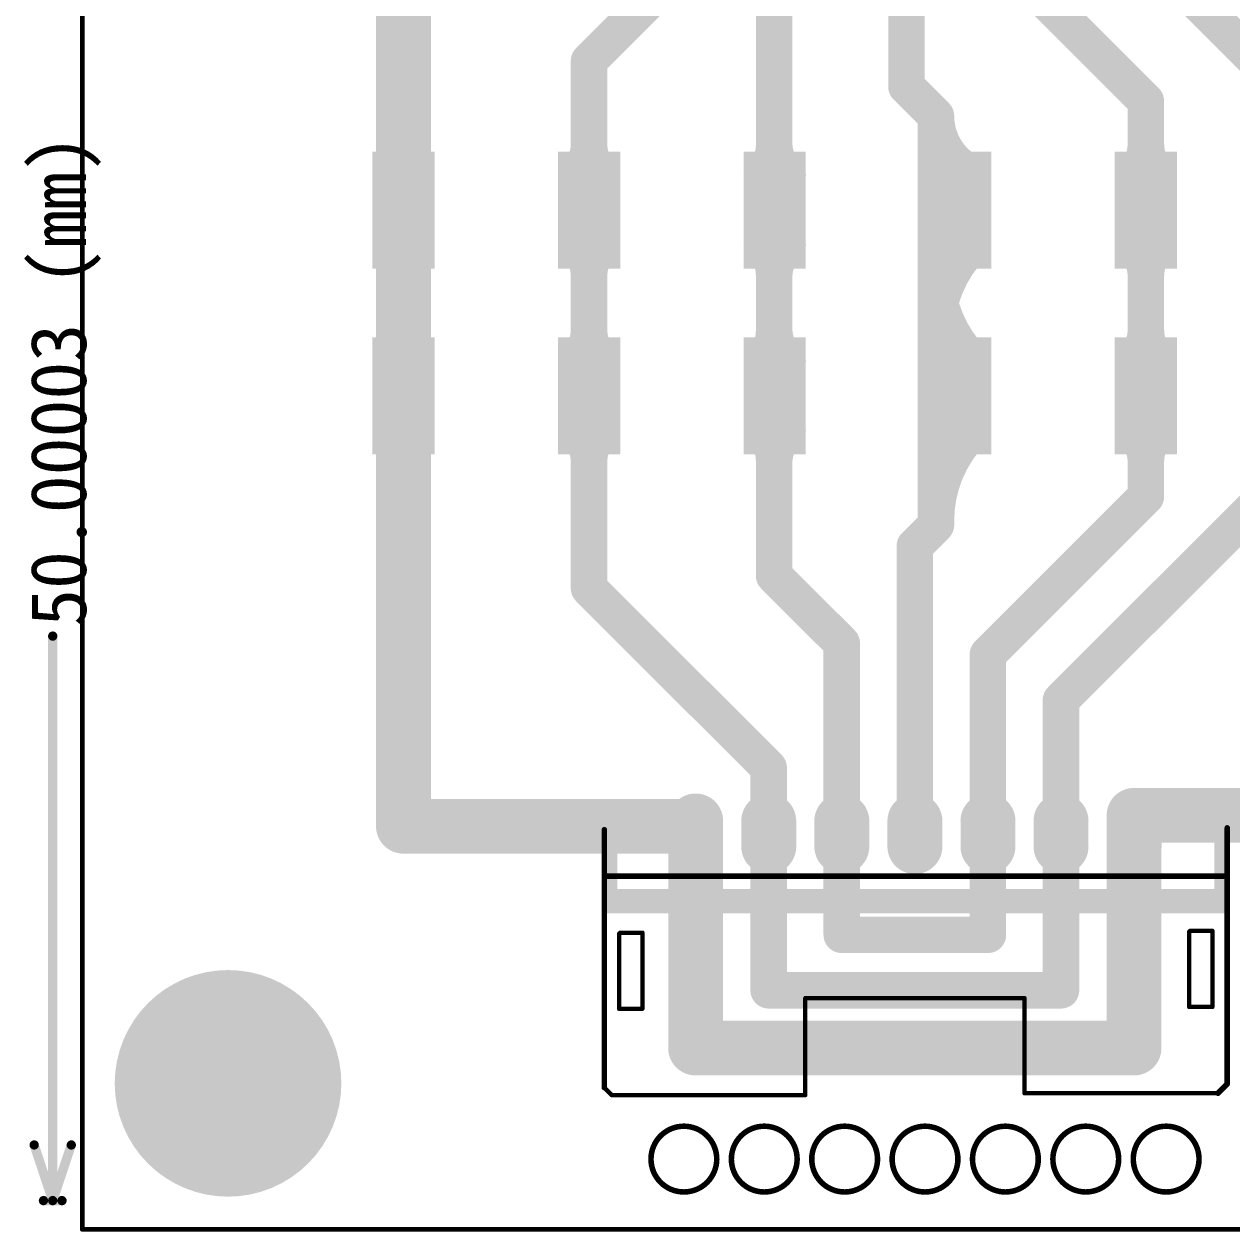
# Model space of a CAD drawing. Header units: inches. Extents: x 32166 to 66782, y 2386 to 7162.
# Drawn here: x 33336.5 to 33667, y 3394.3 to 3724.8 of the extents above; entities that cross this region are included whole.
import ezdxf

# ---------------------------------------------------------------- set-up
doc = ezdxf.new("R2010")
doc.units = ezdxf.units.IN
doc.header["$LTSCALE"] = 0.64311
doc.header["$MEASUREMENT"] = 0
for name, color, linetype in [('BOTTOMLAYER', 5, 'CONTINUOUS'), ('BOTTOMOVERLAY', 54, 'CONTINUOUS'), ('BOTTOMSOLDER', 6, 'CONTINUOUS'), ('KEEPOUTLAYER', 6, 'CONTINUOUS'), ('MIDLAYER9', 2, 'CONTINUOUS'), ('MULTILAYER', 9, 'CONTINUOUS'), ('TOPOVERLAY', 2, 'CONTINUOUS')]:
    doc.layers.add(name, color=color, linetype=linetype)
doc.styles.get("Standard").update_dxf_attribs({"font": 'txt', "width": 0.8})

msp = doc.modelspace()

# ---------------------------------------------------------------- linework, layer by layer
at = {"layer": 'BOTTOMLAYER'}
for points, const_width in [([(33577.97, 3707.77), (33577.97, 3780.36)], 10), ([(33440.3, 3673.95), (33440.3, 3770.05)], 15), ([(33617.97, 3770.47), (33695.35, 3693.09)], 10), ([(33491.1, 3714.75), (33537.97, 3761.61)], 10), ([(33597.97, 3749.27), (33643.5, 3703.74)], 10), ([(33541.75, 3573.89), (33541.75, 3739.29)], 10), ([(33491.1, 3673.95), (33491.1, 3714.75)], 10), ([(33577.97, 3707.77), (33586.05, 3699.69)], 10), ([(33643.5, 3673.95), (33643.5, 3703.74)], 10), ([(33586.05, 3587.79), (33586.05, 3699.69)], 10), ([(33440.3, 3623.11), (33440.3, 3673.95)], 15), ([(33491.1, 3623.11), (33491.1, 3673.95)], 10), ([(33643.5, 3623.11), (33643.5, 3673.95)], 10), ([(33440.3, 3505.29), (33440.3, 3623.11)], 15), ([(33491.1, 3570.44), (33491.1, 3623.11)], 10), ([(33643.5, 3595.55), (33643.5, 3623.11)], 10), ([(33620.26, 3539.8), (33695.35, 3614.89)], 10), ([(33600.26, 3552.3), (33643.5, 3595.55)], 10), ([(33580.26, 3582), (33586.05, 3587.79)], 10), ([(33580.26, 3500.79), (33580.26, 3582)], 10), ([(33541.75, 3573.89), (33560.26, 3555.39)], 10), ([(33491.1, 3570.44), (33540.26, 3521.29)], 10), ([(33560.26, 3475.59), (33560.26, 3555.39)], 10), ([(33600.26, 3475.59), (33600.26, 3552.3)], 10), ([(33620.26, 3460.39), (33620.26, 3539.8)], 10), ([(33540.26, 3460.39), (33540.26, 3521.29)], 10), ([(33640.26, 3444.59), (33640.26, 3508.29)], 15), ([(33640.26, 3508.29), (33745.1, 3508.29)], 15), ([(33440.3, 3505.29), (33520.26, 3505.29)], 15), ([(33520.26, 3444.59), (33520.26, 3505.29)], 15), ([(33520.28, 3506.74), (33520.28, 3499.74)], 13), ([(33540.28, 3506.74), (33540.28, 3499.74)], 13), ([(33560.28, 3506.74), (33560.28, 3499.74)], 13), ([(33580.28, 3506.74), (33580.28, 3499.74)], 13), ([(33600.28, 3506.74), (33600.28, 3499.74)], 13), ([(33620.28, 3506.74), (33620.28, 3499.74)], 13), ([(33640.28, 3506.74), (33640.28, 3499.74)], 13), ([(33560.26, 3475.59), (33600.26, 3475.59)], 10), ([(33540.26, 3460.39), (33620.26, 3460.39)], 10), ([(33520.26, 3444.59), (33640.26, 3444.59)], 15)]:
    msp.add_lwpolyline(points, dxfattribs=dict(at, const_width=const_width))
for points, const_width in [([(33488.6, 3714.75, 1), (33493.6, 3714.75, 1)], 5), ([(33488.6, 3714.75, 1), (33493.6, 3714.75, 1)], 5), ([(33575.47, 3707.77, 1), (33580.47, 3707.77, 1)], 5), ([(33575.47, 3707.77, 1), (33580.47, 3707.77, 1)], 5), ([(33641, 3703.74, 1), (33646, 3703.74, 1)], 5), ([(33641, 3703.74, 1), (33646, 3703.74, 1)], 5), ([(33583.55, 3699.69, 1), (33588.55, 3699.69, 1)], 5), ([(33583.55, 3699.69, 1), (33588.55, 3699.69, 1)], 5), ([(33583.55, 3699.69, 1), (33588.55, 3699.69, 1)], 5), ([(33488.6, 3692.02, 1), (33493.6, 3692.02, 1)], 5), ([(33488.6, 3692.02, 1), (33493.6, 3692.02, 1)], 5), ([(33539.25, 3692.38, 1), (33544.25, 3692.38, 1)], 5), ([(33539.25, 3691.65, 1), (33544.25, 3691.65, 1)], 5), ([(33641, 3692.02, 1), (33646, 3692.02, 1)], 5), ([(33641, 3692.02, 1), (33646, 3692.02, 1)], 5), ([(33592.62, 3684.32, 1), (33597.62, 3684.32, 1)], 5), ([(33485.07, 3683.48, 1), (33490.07, 3683.48, 1)], 5), ([(33492.14, 3683.48, 1), (33497.14, 3683.48, 1)], 5), ([(33535.87, 3683.48, 1), (33540.87, 3683.48, 1)], 5), ([(33542.94, 3683.48, 1), (33547.94, 3683.48, 1)], 5), ([(33637.47, 3683.48, 1), (33642.47, 3683.48, 1)], 5), ([(33644.54, 3683.48, 1), (33649.54, 3683.48, 1)], 5), ([(33436.55, 3673.95, 1), (33444.05, 3673.95, 1)], 7.5), ([(33436.55, 3673.95, 1), (33444.05, 3673.95, 1)], 7.5), ([(33488.6, 3673.95, 1), (33493.6, 3673.95, 1)], 5), ([(33488.6, 3673.95, 1), (33493.6, 3673.95, 1)], 5), ([(33641, 3673.95, 1), (33646, 3673.95, 1)], 5), ([(33641, 3673.95, 1), (33646, 3673.95, 1)], 5), ([(33485.07, 3664.41, 1), (33490.07, 3664.41, 1)], 5), ([(33492.14, 3664.41, 1), (33497.14, 3664.41, 1)], 5), ([(33535.87, 3664.41, 1), (33540.87, 3664.41, 1)], 5), ([(33542.94, 3664.41, 1), (33547.94, 3664.41, 1)], 5), ([(33593.74, 3664.41, 1), (33598.74, 3664.41, 1)], 5), ([(33637.47, 3664.41, 1), (33642.47, 3664.41, 1)], 5), ([(33644.54, 3664.41, 1), (33649.54, 3664.41, 1)], 5), ([(33488.6, 3655.87, 1), (33493.6, 3655.87, 1)], 5), ([(33488.6, 3655.87, 1), (33493.6, 3655.87, 1)], 5), ([(33539.25, 3656.24, 1), (33544.25, 3656.24, 1)], 5), ([(33539.25, 3655.51, 1), (33544.25, 3655.51, 1)], 5), ([(33583.55, 3657.24, 1), (33588.55, 3657.24, 1)], 5), ([(33641, 3655.87, 1), (33646, 3655.87, 1)], 5), ([(33641, 3655.87, 1), (33646, 3655.87, 1)], 5), ([(33488.6, 3641.18, 1), (33493.6, 3641.18, 1)], 5), ([(33488.6, 3641.18, 1), (33493.6, 3641.18, 1)], 5), ([(33539.25, 3641.55, 1), (33544.25, 3641.55, 1)], 5), ([(33641, 3641.18, 1), (33646, 3641.18, 1)], 5), ([(33641, 3641.18, 1), (33646, 3641.18, 1)], 5), ([(33539.25, 3640.82, 1), (33544.25, 3640.82, 1)], 5), ([(33583.55, 3639.82, 1), (33588.55, 3639.82, 1)], 5), ([(33485.07, 3632.65, 1), (33490.07, 3632.65, 1)], 5), ([(33492.14, 3632.65, 1), (33497.14, 3632.65, 1)], 5), ([(33535.87, 3632.65, 1), (33540.87, 3632.65, 1)], 5), ([(33542.94, 3632.65, 1), (33547.94, 3632.65, 1)], 5), ([(33593.74, 3632.65, 1), (33598.74, 3632.65, 1)], 5), ([(33637.47, 3632.65, 1), (33642.47, 3632.65, 1)], 5), ([(33644.54, 3632.65, 1), (33649.54, 3632.65, 1)], 5), ([(33436.55, 3623.11, 1), (33444.05, 3623.11, 1)], 7.5), ([(33436.55, 3623.11, 1), (33444.05, 3623.11, 1)], 7.5), ([(33488.6, 3623.11, 1), (33493.6, 3623.11, 1)], 5), ([(33488.6, 3623.11, 1), (33493.6, 3623.11, 1)], 5), ([(33641, 3623.11, 1), (33646, 3623.11, 1)], 5), ([(33641, 3623.11, 1), (33646, 3623.11, 1)], 5), ([(33485.07, 3613.58, 1), (33490.07, 3613.58, 1)], 5), ([(33492.14, 3613.58, 1), (33497.14, 3613.58, 1)], 5), ([(33535.87, 3613.58, 1), (33540.87, 3613.58, 1)], 5), ([(33542.94, 3613.58, 1), (33547.94, 3613.58, 1)], 5), ([(33593.74, 3613.58, 1), (33598.74, 3613.58, 1)], 5), ([(33637.47, 3613.58, 1), (33642.47, 3613.58, 1)], 5), ([(33644.54, 3613.58, 1), (33649.54, 3613.58, 1)], 5), ([(33488.6, 3605.04, 1), (33493.6, 3605.04, 1)], 5), ([(33488.6, 3605.04, 1), (33493.6, 3605.04, 1)], 5), ([(33539.25, 3605.41, 1), (33544.25, 3605.41, 1)], 5), ([(33641, 3605.04, 1), (33646, 3605.04, 1)], 5), ([(33641, 3605.04, 1), (33646, 3605.04, 1)], 5), ([(33539.25, 3604.68, 1), (33544.25, 3604.68, 1)], 5), ([(33641, 3595.55, 1), (33646, 3595.55, 1)], 5), ([(33641, 3595.55, 1), (33646, 3595.55, 1)], 5), ([(33583.55, 3588.98, 1), (33588.55, 3588.98, 1)], 5), ([(33583.55, 3587.79, 1), (33588.55, 3587.79, 1)], 5), ([(33583.55, 3587.79, 1), (33588.55, 3587.79, 1)], 5), ([(33577.76, 3582, 1), (33582.76, 3582, 1)], 5), ([(33577.76, 3582, 1), (33582.76, 3582, 1)], 5), ([(33539.25, 3573.89, 1), (33544.25, 3573.89, 1)], 5), ([(33539.25, 3573.89, 1), (33544.25, 3573.89, 1)], 5), ([(33488.6, 3570.44, 1), (33493.6, 3570.44, 1)], 5), ([(33488.6, 3570.44, 1), (33493.6, 3570.44, 1)], 5), ([(33557.76, 3555.39, 1), (33562.76, 3555.39, 1)], 5), ([(33557.76, 3555.39, 1), (33562.76, 3555.39, 1)], 5), ([(33597.76, 3552.3, 1), (33602.76, 3552.3, 1)], 5), ([(33597.76, 3552.3, 1), (33602.76, 3552.3, 1)], 5), ([(33617.76, 3539.8, 1), (33622.76, 3539.8, 1)], 5), ([(33617.76, 3539.8, 1), (33622.76, 3539.8, 1)], 5), ([(33537.76, 3521.29, 1), (33542.76, 3521.29, 1)], 5), ([(33537.76, 3521.29, 1), (33542.76, 3521.29, 1)], 5), ([(33636.51, 3508.29, 1), (33644.01, 3508.29, 1)], 7.5), ([(33636.51, 3508.29, 1), (33644.01, 3508.29, 1)], 7.5), ([(33436.55, 3505.29, 1), (33444.05, 3505.29, 1)], 7.5), ([(33436.55, 3505.29, 1), (33444.05, 3505.29, 1)], 7.5), ([(33516.51, 3505.29, 1), (33524.01, 3505.29, 1)], 7.5), ([(33516.51, 3505.29, 1), (33524.01, 3505.29, 1)], 7.5), ([(33517.03, 3506.74, 1), (33523.53, 3506.74, 1)], 6.5), ([(33537.03, 3506.74, 1), (33543.53, 3506.74, 1)], 6.5), ([(33557.03, 3506.74, 1), (33563.53, 3506.74, 1)], 6.5), ([(33577.03, 3506.74, 1), (33583.53, 3506.74, 1)], 6.5), ([(33597.03, 3506.74, 1), (33603.53, 3506.74, 1)], 6.5), ([(33617.03, 3506.74, 1), (33623.53, 3506.74, 1)], 6.5), ([(33637.03, 3506.74, 1), (33643.53, 3506.74, 1)], 6.5), ([(33517.03, 3499.74, 1), (33523.53, 3499.74, 1)], 6.5), ([(33537.03, 3499.74, 1), (33543.53, 3499.74, 1)], 6.5), ([(33557.03, 3499.74, 1), (33563.53, 3499.74, 1)], 6.5), ([(33577.03, 3499.74, 1), (33583.53, 3499.74, 1)], 6.5), ([(33577.76, 3500.79, 1), (33582.76, 3500.79, 1)], 5), ([(33597.03, 3499.74, 1), (33603.53, 3499.74, 1)], 6.5), ([(33617.03, 3499.74, 1), (33623.53, 3499.74, 1)], 6.5), ([(33637.03, 3499.74, 1), (33643.53, 3499.74, 1)], 6.5), ([(33557.76, 3475.59, 1), (33562.76, 3475.59, 1)], 5), ([(33557.76, 3475.59, 1), (33562.76, 3475.59, 1)], 5), ([(33597.76, 3475.59, 1), (33602.76, 3475.59, 1)], 5), ([(33597.76, 3475.59, 1), (33602.76, 3475.59, 1)], 5), ([(33377.3, 3434.92, 1), (33407.3, 3434.92, 1)], 30), ([(33537.76, 3460.39, 1), (33542.76, 3460.39, 1)], 5), ([(33537.76, 3460.39, 1), (33542.76, 3460.39, 1)], 5), ([(33617.76, 3460.39, 1), (33622.76, 3460.39, 1)], 5), ([(33617.76, 3460.39, 1), (33622.76, 3460.39, 1)], 5), ([(33383.48, 3455.48, 1), (33386.48, 3455.48, 1)], 3), ([(33383.48, 3455.48, 1), (33386.48, 3455.48, 1)], 3), ([(33383.48, 3455.48, 1), (33386.48, 3455.48, 1)], 3), ([(33391.27, 3456.9, 1), (33394.27, 3456.9, 1)], 3), ([(33391.27, 3456.9, 1), (33394.27, 3456.9, 1)], 3), ([(33391.27, 3456.9, 1), (33394.27, 3456.9, 1)], 3), ([(33399.08, 3455.58, 1), (33402.08, 3455.58, 1)], 3), ([(33399.08, 3455.58, 1), (33402.08, 3455.58, 1)], 3), ([(33399.08, 3455.58, 1), (33402.08, 3455.58, 1)], 3), ([(33376.65, 3451.48, 1), (33379.65, 3451.48, 1)], 3), ([(33376.65, 3451.48, 1), (33379.65, 3451.48, 1)], 3), ([(33376.65, 3451.48, 1), (33379.65, 3451.48, 1)], 3), ([(33405.96, 3451.66, 1), (33408.96, 3451.66, 1)], 3), ([(33405.96, 3451.66, 1), (33408.96, 3451.66, 1)], 3), ([(33405.96, 3451.66, 1), (33408.96, 3451.66, 1)], 3), ([(33516.51, 3444.59, 1), (33524.01, 3444.59, 1)], 7.5), ([(33516.51, 3444.59, 1), (33524.01, 3444.59, 1)], 7.5), ([(33636.51, 3444.59, 1), (33644.01, 3444.59, 1)], 7.5), ([(33636.51, 3444.59, 1), (33644.01, 3444.59, 1)], 7.5), ([(33371.6, 3445.39, 1), (33374.6, 3445.39, 1)], 3), ([(33371.6, 3445.39, 1), (33374.6, 3445.39, 1)], 3), ([(33371.6, 3445.39, 1), (33374.6, 3445.39, 1)], 3), ([(33411.09, 3445.62, 1), (33414.09, 3445.62, 1)], 3), ([(33411.09, 3445.62, 1), (33414.09, 3445.62, 1)], 3), ([(33411.09, 3445.62, 1), (33414.09, 3445.62, 1)], 3), ([(33368.93, 3437.93, 1), (33371.93, 3437.93, 1)], 3), ([(33368.93, 3437.93, 1), (33371.93, 3437.93, 1)], 3), ([(33368.93, 3437.93, 1), (33371.93, 3437.93, 1)], 3), ([(33413.84, 3438.2, 1), (33416.84, 3438.2, 1)], 3), ([(33413.84, 3438.2, 1), (33416.84, 3438.2, 1)], 3), ([(33413.84, 3438.2, 1), (33416.84, 3438.2, 1)], 3), ([(33368.98, 3430.01, 1), (33371.98, 3430.01, 1)], 3), ([(33368.98, 3430.01, 1), (33371.98, 3430.01, 1)], 3), ([(33368.98, 3430.01, 1), (33371.98, 3430.01, 1)], 3), ([(33413.89, 3430.28, 1), (33416.89, 3430.28, 1)], 3), ([(33413.89, 3430.28, 1), (33416.89, 3430.28, 1)], 3), ([(33413.89, 3430.28, 1), (33416.89, 3430.28, 1)], 3), ([(33371.73, 3422.59, 1), (33374.73, 3422.59, 1)], 3), ([(33371.73, 3422.59, 1), (33374.73, 3422.59, 1)], 3), ([(33371.73, 3422.59, 1), (33374.73, 3422.59, 1)], 3), ([(33411.22, 3422.82, 1), (33414.22, 3422.82, 1)], 3), ([(33411.22, 3422.82, 1), (33414.22, 3422.82, 1)], 3), ([(33411.22, 3422.82, 1), (33414.22, 3422.82, 1)], 3), ([(33376.86, 3416.55, 1), (33379.86, 3416.55, 1)], 3), ([(33376.86, 3416.55, 1), (33379.86, 3416.55, 1)], 3), ([(33406.17, 3416.73, 1), (33409.17, 3416.73, 1)], 3), ([(33406.17, 3416.73, 1), (33409.17, 3416.73, 1)], 3), ([(33406.17, 3416.73, 1), (33409.17, 3416.73, 1)], 3), ([(33383.74, 3412.63, 1), (33386.74, 3412.63, 1)], 3), ([(33383.74, 3412.63, 1), (33386.74, 3412.63, 1)], 3), ([(33399.34, 3412.73, 1), (33402.34, 3412.73, 1)], 3), ([(33399.34, 3412.73, 1), (33402.34, 3412.73, 1)], 3), ([(33391.55, 3411.3, 1), (33394.55, 3411.3, 1)], 3), ([(33391.55, 3411.3, 1), (33394.55, 3411.3, 1)], 3)]:
    msp.add_lwpolyline(points, format="xyb", close=True, dxfattribs=dict(at, const_width=const_width))
at = {"layer": 'BOTTOMLAYER', "const_width": 10}
for points in [[(33595.12, 3684.32, -0.273034), (33586.05, 3699.69)], [(33491.1, 3692.02, -0.198912), (33487.57, 3683.48)], [(33494.64, 3683.48, -0.198912), (33491.1, 3692.02)], [(33541.75, 3691.65, -0.198912), (33538.37, 3683.48)], [(33545.44, 3683.48, -0.198912), (33541.75, 3692.38)], [(33643.5, 3692.02, -0.198912), (33639.97, 3683.48)], [(33647.04, 3683.48, -0.198912), (33643.5, 3692.02)], [(33487.57, 3664.41, -0.198912), (33491.1, 3655.87)], [(33491.1, 3655.87, -0.198912), (33494.64, 3664.41)], [(33538.37, 3664.41, -0.198912), (33541.75, 3656.24)], [(33541.75, 3655.51, -0.198912), (33545.44, 3664.41)], [(33586.05, 3639.82, -0.198912), (33596.24, 3664.41)], [(33639.97, 3664.41, -0.198912), (33643.5, 3655.87)], [(33643.5, 3655.87, -0.198912), (33647.04, 3664.41)], [(33596.24, 3632.65, -0.198912), (33586.05, 3657.24)], [(33491.1, 3641.18, -0.198912), (33487.57, 3632.65)], [(33494.64, 3632.65, -0.198912), (33491.1, 3641.18)], [(33545.44, 3632.65, -0.198912), (33541.75, 3641.55)], [(33643.5, 3641.18, -0.198912), (33639.97, 3632.65)], [(33647.04, 3632.65, -0.198912), (33643.5, 3641.18)], [(33541.75, 3640.82, -0.198912), (33538.37, 3632.65)], [(33487.57, 3613.58, -0.198912), (33491.1, 3605.04)], [(33491.1, 3605.04, -0.198912), (33494.64, 3613.58)], [(33538.37, 3613.58, -0.198912), (33541.75, 3605.41)], [(33541.75, 3604.68, -0.198912), (33545.44, 3613.58)], [(33586.05, 3588.98, -0.198912), (33596.24, 3613.58)], [(33639.97, 3613.58, -0.198912), (33643.5, 3605.04)], [(33643.5, 3605.04, -0.198912), (33647.04, 3613.58)]]:
    msp.add_lwpolyline(points, format="xyb", dxfattribs=at)
at = {"layer": 'BOTTOMLAYER'}
for points in [[(33432.8, 3658.95), (33447.8, 3658.95), (33432.8, 3688.95), (33447.8, 3688.95)], [(33483.6, 3658.95), (33498.6, 3658.95), (33483.6, 3688.95), (33498.6, 3688.95)], [(33534.4, 3658.95), (33549.4, 3658.95), (33534.4, 3688.95), (33549.4, 3688.95)], [(33585.2, 3658.95), (33600.2, 3658.95), (33585.2, 3688.95), (33600.2, 3688.95)], [(33636, 3658.95), (33651, 3658.95), (33636, 3688.95), (33651, 3688.95)], [(33432.8, 3608.11), (33447.8, 3608.11), (33432.8, 3638.11), (33447.8, 3638.11)], [(33483.6, 3608.11), (33498.6, 3608.11), (33483.6, 3638.11), (33498.6, 3638.11)], [(33534.4, 3608.11), (33549.4, 3608.11), (33534.4, 3638.11), (33549.4, 3638.11)], [(33585.2, 3608.11), (33600.2, 3608.11), (33585.2, 3638.11), (33600.2, 3638.11)], [(33636, 3608.11), (33651, 3608.11), (33636, 3638.11), (33651, 3638.11)]]:
    msp.add_solid(points, dxfattribs=at)
at = {"layer": 'BOTTOMOVERLAY'}
for points, const_width in [([(33495.28, 3491.14), (33495.28, 3504.35)], 1.5), ([(33665.76, 3491.65), (33665.76, 3504.86)], 1.5), ([(33495.28, 3433.74), (33495.28, 3491.65)], 1.5), ([(33495.28, 3491.65), (33665.76, 3491.65)], 1.5), ([(33665.76, 3434.75), (33665.76, 3492.16)], 1.5), ([(33499.34, 3475.9), (33499.6, 3476.16)], 1.2), ([(33499.34, 3455.33), (33499.34, 3475.9)], 1.2), ([(33499.6, 3476.16), (33505.69, 3476.16)], 1.2), ([(33505.69, 3455.33), (33505.69, 3476.16)], 1.2), ([(33655.35, 3476.41), (33655.6, 3476.66)], 1.2), ([(33655.35, 3455.84), (33655.35, 3476.41)], 1.2), ([(33655.6, 3476.66), (33661.7, 3476.66)], 1.2), ([(33661.7, 3455.84), (33661.7, 3476.66)], 1.2), ([(33550.28, 3431.71), (33550.28, 3458.24)], 1.2), ([(33550.28, 3458.24), (33610.28, 3458.24)], 1.2), ([(33610.28, 3432.21), (33610.28, 3458.24)], 1.2), ([(33499.34, 3455.33), (33505.69, 3455.33)], 1.2), ([(33655.35, 3455.84), (33661.7, 3455.84)], 1.2), ([(33663.22, 3432.21), (33665.76, 3434.75)], 1.5), ([(33495.28, 3433.74), (33497.31, 3431.71)], 1.2), ([(33497.31, 3431.71), (33550.28, 3431.71)], 1.2), ([(33610.28, 3432.21), (33663.22, 3432.21)], 1.2)]:
    msp.add_lwpolyline(points, dxfattribs=dict(at, const_width=const_width))
for points, const_width in [([(33494.9, 3504.35, 1), (33495.65, 3504.35, 1)], 0.75), ([(33665.39, 3504.86, 1), (33666.14, 3504.86, 1)], 0.75), ([(33494.9, 3491.65, 1), (33495.65, 3491.65, 1)], 0.75), ([(33494.9, 3491.65, 1), (33495.65, 3491.65, 1)], 0.75), ([(33494.9, 3491.14, 1), (33495.65, 3491.14, 1)], 0.75), ([(33665.39, 3492.16, 1), (33666.14, 3492.16, 1)], 0.75), ([(33665.39, 3491.65, 1), (33666.14, 3491.65, 1)], 0.75), ([(33665.39, 3491.65, 1), (33666.14, 3491.65, 1)], 0.75), ([(33499.04, 3475.9, 1), (33499.64, 3475.9, 1)], 0.6), ([(33499.04, 3475.9, 1), (33499.64, 3475.9, 1)], 0.6), ([(33499.3, 3476.16, 1), (33499.9, 3476.16, 1)], 0.6), ([(33499.3, 3476.16, 1), (33499.9, 3476.16, 1)], 0.6), ([(33505.39, 3476.16, 1), (33505.99, 3476.16, 1)], 0.6), ([(33505.39, 3476.16, 1), (33505.99, 3476.16, 1)], 0.6), ([(33655.05, 3476.41, 1), (33655.65, 3476.41, 1)], 0.6), ([(33655.05, 3476.41, 1), (33655.65, 3476.41, 1)], 0.6), ([(33655.3, 3476.66, 1), (33655.9, 3476.66, 1)], 0.6), ([(33655.3, 3476.66, 1), (33655.9, 3476.66, 1)], 0.6), ([(33661.4, 3476.66, 1), (33662, 3476.66, 1)], 0.6), ([(33661.4, 3476.66, 1), (33662, 3476.66, 1)], 0.6), ([(33549.98, 3458.24, 1), (33550.58, 3458.24, 1)], 0.6), ([(33549.98, 3458.24, 1), (33550.58, 3458.24, 1)], 0.6), ([(33609.98, 3458.24, 1), (33610.58, 3458.24, 1)], 0.6), ([(33609.98, 3458.24, 1), (33610.58, 3458.24, 1)], 0.6), ([(33499.04, 3455.33, 1), (33499.64, 3455.33, 1)], 0.6), ([(33499.04, 3455.33, 1), (33499.64, 3455.33, 1)], 0.6), ([(33505.39, 3455.33, 1), (33505.99, 3455.33, 1)], 0.6), ([(33505.39, 3455.33, 1), (33505.99, 3455.33, 1)], 0.6), ([(33655.05, 3455.84, 1), (33655.65, 3455.84, 1)], 0.6), ([(33655.05, 3455.84, 1), (33655.65, 3455.84, 1)], 0.6), ([(33661.4, 3455.84, 1), (33662, 3455.84, 1)], 0.6), ([(33661.4, 3455.84, 1), (33662, 3455.84, 1)], 0.6), ([(33665.39, 3434.75, 1), (33666.14, 3434.75, 1)], 0.75), ([(33665.39, 3434.75, 1), (33666.14, 3434.75, 1)], 0.75), ([(33494.9, 3433.74, 1), (33495.65, 3433.74, 1)], 0.75), ([(33494.98, 3433.74, 1), (33495.58, 3433.74, 1)], 0.6), ([(33497.01, 3431.71, 1), (33497.61, 3431.71, 1)], 0.6), ([(33497.01, 3431.71, 1), (33497.61, 3431.71, 1)], 0.6), ([(33549.98, 3431.71, 1), (33550.58, 3431.71, 1)], 0.6), ([(33549.98, 3431.71, 1), (33550.58, 3431.71, 1)], 0.6), ([(33609.98, 3432.21, 1), (33610.58, 3432.21, 1)], 0.6), ([(33609.98, 3432.21, 1), (33610.58, 3432.21, 1)], 0.6), ([(33662.85, 3432.21, 1), (33663.6, 3432.21, 1)], 0.75), ([(33662.92, 3432.21, 1), (33663.52, 3432.21, 1)], 0.6)]:
    msp.add_lwpolyline(points, format="xyb", close=True, dxfattribs=dict(at, const_width=const_width))
for points in [[(33495.28, 3486.06), (33498.83, 3486.06), (33495.28, 3505.37), (33498.83, 3505.37)], [(33662.21, 3491.4), (33665.76, 3491.4), (33662.21, 3505.87), (33665.76, 3505.87)], [(33662.21, 3487.33), (33665.76, 3487.33), (33662.21, 3492.16), (33665.76, 3492.16)], [(33495.28, 3481.49), (33665.76, 3481.49), (33495.28, 3488.09), (33665.76, 3488.09)]]:
    msp.add_solid(points, dxfattribs=at)
at = {"layer": 'BOTTOMSOLDER', "const_width": 15.03}
for points in [[(33520.28, 3506.74), (33520.28, 3499.74)], [(33540.28, 3506.74), (33540.28, 3499.74)], [(33560.28, 3506.74), (33560.28, 3499.74)], [(33580.28, 3506.74), (33580.28, 3499.74)], [(33600.28, 3506.74), (33600.28, 3499.74)], [(33620.28, 3506.74), (33620.28, 3499.74)], [(33640.28, 3506.74), (33640.28, 3499.74)]]:
    msp.add_lwpolyline(points, dxfattribs=at)
at = {"layer": 'BOTTOMSOLDER'}
for points, const_width in [([(33516.52, 3506.74, 1), (33524.04, 3506.74, 1)], 7.52), ([(33536.52, 3506.74, 1), (33544.04, 3506.74, 1)], 7.52), ([(33556.52, 3506.74, 1), (33564.04, 3506.74, 1)], 7.52), ([(33576.52, 3506.74, 1), (33584.04, 3506.74, 1)], 7.52), ([(33596.52, 3506.74, 1), (33604.04, 3506.74, 1)], 7.52), ([(33616.52, 3506.74, 1), (33624.04, 3506.74, 1)], 7.52), ([(33636.52, 3506.74, 1), (33644.04, 3506.74, 1)], 7.52), ([(33516.52, 3499.74, 1), (33524.04, 3499.74, 1)], 7.52), ([(33536.52, 3499.74, 1), (33544.04, 3499.74, 1)], 7.52), ([(33556.52, 3499.74, 1), (33564.04, 3499.74, 1)], 7.52), ([(33576.52, 3499.74, 1), (33584.04, 3499.74, 1)], 7.52), ([(33596.52, 3499.74, 1), (33604.04, 3499.74, 1)], 7.52), ([(33616.52, 3499.74, 1), (33624.04, 3499.74, 1)], 7.52), ([(33636.52, 3499.74, 1), (33644.04, 3499.74, 1)], 7.52), ([(33376.79, 3434.92, 1), (33407.8, 3434.92, 1)], 31.02), ([(33382.98, 3455.48, 1), (33386.99, 3455.48, 1)], 4.02), ([(33382.98, 3455.48, 1), (33386.99, 3455.48, 1)], 4.02), ([(33382.98, 3455.48, 1), (33386.99, 3455.48, 1)], 4.02), ([(33390.76, 3456.9, 1), (33394.78, 3456.9, 1)], 4.02), ([(33390.76, 3456.9, 1), (33394.78, 3456.9, 1)], 4.02), ([(33390.76, 3456.9, 1), (33394.78, 3456.9, 1)], 4.02), ([(33398.57, 3455.58, 1), (33402.59, 3455.58, 1)], 4.02), ([(33398.57, 3455.58, 1), (33402.59, 3455.58, 1)], 4.02), ([(33398.57, 3455.58, 1), (33402.59, 3455.58, 1)], 4.02), ([(33376.14, 3451.48, 1), (33380.16, 3451.48, 1)], 4.02), ([(33376.14, 3451.48, 1), (33380.16, 3451.48, 1)], 4.02), ([(33376.14, 3451.48, 1), (33380.16, 3451.48, 1)], 4.02), ([(33405.45, 3451.66, 1), (33409.47, 3451.66, 1)], 4.02), ([(33405.45, 3451.66, 1), (33409.47, 3451.66, 1)], 4.02), ([(33405.45, 3451.66, 1), (33409.47, 3451.66, 1)], 4.02), ([(33371.09, 3445.39, 1), (33375.1, 3445.39, 1)], 4.02), ([(33371.09, 3445.39, 1), (33375.1, 3445.39, 1)], 4.02), ([(33371.09, 3445.39, 1), (33375.1, 3445.39, 1)], 4.02), ([(33410.58, 3445.62, 1), (33414.59, 3445.62, 1)], 4.02), ([(33410.58, 3445.62, 1), (33414.59, 3445.62, 1)], 4.02), ([(33410.58, 3445.62, 1), (33414.59, 3445.62, 1)], 4.02), ([(33368.42, 3437.93, 1), (33372.44, 3437.93, 1)], 4.02), ([(33368.42, 3437.93, 1), (33372.44, 3437.93, 1)], 4.02), ([(33368.42, 3437.93, 1), (33372.44, 3437.93, 1)], 4.02), ([(33413.33, 3438.2, 1), (33417.35, 3438.2, 1)], 4.02), ([(33413.33, 3438.2, 1), (33417.35, 3438.2, 1)], 4.02), ([(33413.33, 3438.2, 1), (33417.35, 3438.2, 1)], 4.02), ([(33368.47, 3430.01, 1), (33372.49, 3430.01, 1)], 4.02), ([(33368.47, 3430.01, 1), (33372.49, 3430.01, 1)], 4.02), ([(33368.47, 3430.01, 1), (33372.49, 3430.01, 1)], 4.02), ([(33413.38, 3430.28, 1), (33417.39, 3430.28, 1)], 4.02), ([(33413.38, 3430.28, 1), (33417.39, 3430.28, 1)], 4.02), ([(33413.38, 3430.28, 1), (33417.39, 3430.28, 1)], 4.02), ([(33371.22, 3422.59, 1), (33375.24, 3422.59, 1)], 4.02), ([(33371.22, 3422.59, 1), (33375.24, 3422.59, 1)], 4.02), ([(33371.22, 3422.59, 1), (33375.24, 3422.59, 1)], 4.02), ([(33410.71, 3422.82, 1), (33414.73, 3422.82, 1)], 4.02), ([(33410.71, 3422.82, 1), (33414.73, 3422.82, 1)], 4.02), ([(33410.71, 3422.82, 1), (33414.73, 3422.82, 1)], 4.02), ([(33376.35, 3416.55, 1), (33380.37, 3416.55, 1)], 4.02), ([(33376.35, 3416.55, 1), (33380.37, 3416.55, 1)], 4.02), ([(33405.66, 3416.73, 1), (33409.68, 3416.73, 1)], 4.02), ([(33405.66, 3416.73, 1), (33409.68, 3416.73, 1)], 4.02), ([(33405.66, 3416.73, 1), (33409.68, 3416.73, 1)], 4.02), ([(33383.23, 3412.63, 1), (33387.25, 3412.63, 1)], 4.02), ([(33383.23, 3412.63, 1), (33387.25, 3412.63, 1)], 4.02), ([(33391.04, 3411.3, 1), (33395.05, 3411.3, 1)], 4.02), ([(33391.04, 3411.3, 1), (33395.05, 3411.3, 1)], 4.02), ([(33398.83, 3412.73, 1), (33402.84, 3412.73, 1)], 4.02), ([(33398.83, 3412.73, 1), (33402.84, 3412.73, 1)], 4.02)]:
    msp.add_lwpolyline(points, format="xyb", close=True, dxfattribs=dict(at, const_width=const_width))
for points in [[(33431.79, 3657.93), (33448.82, 3657.93), (33431.79, 3689.96), (33448.82, 3689.96)], [(33482.59, 3657.93), (33499.62, 3657.93), (33482.59, 3689.96), (33499.62, 3689.96)], [(33533.39, 3657.93), (33550.42, 3657.93), (33533.39, 3689.96), (33550.42, 3689.96)], [(33584.19, 3657.93), (33601.22, 3657.93), (33584.19, 3689.96), (33601.22, 3689.96)], [(33634.99, 3657.93), (33652.02, 3657.93), (33634.99, 3689.96), (33652.02, 3689.96)], [(33431.79, 3607.1), (33448.82, 3607.1), (33431.79, 3639.13), (33448.82, 3639.13)], [(33482.59, 3607.1), (33499.62, 3607.1), (33482.59, 3639.13), (33499.62, 3639.13)], [(33533.39, 3607.1), (33550.42, 3607.1), (33533.39, 3639.13), (33550.42, 3639.13)], [(33584.19, 3607.1), (33601.22, 3607.1), (33584.19, 3639.13), (33601.22, 3639.13)], [(33634.99, 3607.1), (33652.02, 3607.1), (33634.99, 3639.13), (33652.02, 3639.13)]]:
    msp.add_solid(points, dxfattribs=at)
at = {"layer": 'KEEPOUTLAYER', "const_width": 1.28}
for points in [[(33352.43, 3394.92), (33352.43, 3894.92)], [(33352.43, 3394.92), (33832.43, 3394.92)]]:
    msp.add_lwpolyline(points, dxfattribs=at)
at = {"layer": 'KEEPOUTLAYER'}
for points, const_width in [([(33526.05, 3414.19, 1), (33508.05, 3414.19, 1)], 1.52), ([(33548.05, 3414.19, 1), (33530.05, 3414.19, 1)], 1.52), ([(33570.05, 3414.19, 1), (33552.05, 3414.19, 1)], 1.52), ([(33592.05, 3414.19, 1), (33574.05, 3414.19, 1)], 1.52), ([(33614.05, 3414.19, 1), (33596.05, 3414.19, 1)], 1.52), ([(33636.05, 3414.19, 1), (33618.05, 3414.19, 1)], 1.52), ([(33658.05, 3414.19, 1), (33640.05, 3414.19, 1)], 1.52), ([(33507.67, 3414.19, 1), (33508.43, 3414.19, 1)], 0.758), ([(33525.67, 3414.19, 1), (33526.43, 3414.19, 1)], 0.758), ([(33529.67, 3414.19, 1), (33530.43, 3414.19, 1)], 0.758), ([(33547.67, 3414.19, 1), (33548.43, 3414.19, 1)], 0.758), ([(33551.67, 3414.19, 1), (33552.43, 3414.19, 1)], 0.758), ([(33569.67, 3414.19, 1), (33570.43, 3414.19, 1)], 0.758), ([(33573.67, 3414.19, 1), (33574.43, 3414.19, 1)], 0.758), ([(33591.67, 3414.19, 1), (33592.43, 3414.19, 1)], 0.758), ([(33595.67, 3414.19, 1), (33596.43, 3414.19, 1)], 0.758), ([(33613.67, 3414.19, 1), (33614.43, 3414.19, 1)], 0.758), ([(33617.67, 3414.19, 1), (33618.43, 3414.19, 1)], 0.758), ([(33635.67, 3414.19, 1), (33636.43, 3414.19, 1)], 0.758), ([(33639.67, 3414.19, 1), (33640.43, 3414.19, 1)], 0.758), ([(33657.67, 3414.19, 1), (33658.43, 3414.19, 1)], 0.758), ([(33352.11, 3394.92, 1), (33352.75, 3394.92, 1)], 0.639), ([(33352.11, 3394.92, 1), (33352.75, 3394.92, 1)], 0.639)]:
    msp.add_lwpolyline(points, format="xyb", close=True, dxfattribs=dict(at, const_width=const_width))
at = {"layer": 'MIDLAYER9', "const_width": 13}
for points in [[(33520.28, 3506.74), (33520.28, 3499.74)], [(33540.28, 3506.74), (33540.28, 3499.74)], [(33560.28, 3506.74), (33560.28, 3499.74)], [(33580.28, 3506.74), (33580.28, 3499.74)], [(33600.28, 3506.74), (33600.28, 3499.74)], [(33620.28, 3506.74), (33620.28, 3499.74)], [(33640.28, 3506.74), (33640.28, 3499.74)]]:
    msp.add_lwpolyline(points, dxfattribs=at)
at = {"layer": 'MIDLAYER9'}
for points, const_width in [([(33517.03, 3506.74, 1), (33523.53, 3506.74, 1)], 6.5), ([(33537.03, 3506.74, 1), (33543.53, 3506.74, 1)], 6.5), ([(33557.03, 3506.74, 1), (33563.53, 3506.74, 1)], 6.5), ([(33577.03, 3506.74, 1), (33583.53, 3506.74, 1)], 6.5), ([(33597.03, 3506.74, 1), (33603.53, 3506.74, 1)], 6.5), ([(33617.03, 3506.74, 1), (33623.53, 3506.74, 1)], 6.5), ([(33637.03, 3506.74, 1), (33643.53, 3506.74, 1)], 6.5), ([(33517.03, 3499.74, 1), (33523.53, 3499.74, 1)], 6.5), ([(33537.03, 3499.74, 1), (33543.53, 3499.74, 1)], 6.5), ([(33557.03, 3499.74, 1), (33563.53, 3499.74, 1)], 6.5), ([(33577.03, 3499.74, 1), (33583.53, 3499.74, 1)], 6.5), ([(33597.03, 3499.74, 1), (33603.53, 3499.74, 1)], 6.5), ([(33617.03, 3499.74, 1), (33623.53, 3499.74, 1)], 6.5), ([(33637.03, 3499.74, 1), (33643.53, 3499.74, 1)], 6.5), ([(33377.3, 3434.92, 1), (33407.3, 3434.92, 1)], 30), ([(33383.48, 3455.48, 1), (33386.48, 3455.48, 1)], 3), ([(33383.48, 3455.48, 1), (33386.48, 3455.48, 1)], 3), ([(33383.48, 3455.48, 1), (33386.48, 3455.48, 1)], 3), ([(33391.27, 3456.9, 1), (33394.27, 3456.9, 1)], 3), ([(33391.27, 3456.9, 1), (33394.27, 3456.9, 1)], 3), ([(33391.27, 3456.9, 1), (33394.27, 3456.9, 1)], 3), ([(33399.08, 3455.58, 1), (33402.08, 3455.58, 1)], 3), ([(33399.08, 3455.58, 1), (33402.08, 3455.58, 1)], 3), ([(33399.08, 3455.58, 1), (33402.08, 3455.58, 1)], 3), ([(33376.65, 3451.48, 1), (33379.65, 3451.48, 1)], 3), ([(33376.65, 3451.48, 1), (33379.65, 3451.48, 1)], 3), ([(33376.65, 3451.48, 1), (33379.65, 3451.48, 1)], 3), ([(33405.96, 3451.66, 1), (33408.96, 3451.66, 1)], 3), ([(33405.96, 3451.66, 1), (33408.96, 3451.66, 1)], 3), ([(33405.96, 3451.66, 1), (33408.96, 3451.66, 1)], 3), ([(33371.6, 3445.39, 1), (33374.6, 3445.39, 1)], 3), ([(33371.6, 3445.39, 1), (33374.6, 3445.39, 1)], 3), ([(33371.6, 3445.39, 1), (33374.6, 3445.39, 1)], 3), ([(33411.09, 3445.62, 1), (33414.09, 3445.62, 1)], 3), ([(33411.09, 3445.62, 1), (33414.09, 3445.62, 1)], 3), ([(33411.09, 3445.62, 1), (33414.09, 3445.62, 1)], 3), ([(33368.93, 3437.93, 1), (33371.93, 3437.93, 1)], 3), ([(33368.93, 3437.93, 1), (33371.93, 3437.93, 1)], 3), ([(33368.93, 3437.93, 1), (33371.93, 3437.93, 1)], 3), ([(33413.84, 3438.2, 1), (33416.84, 3438.2, 1)], 3), ([(33413.84, 3438.2, 1), (33416.84, 3438.2, 1)], 3), ([(33413.84, 3438.2, 1), (33416.84, 3438.2, 1)], 3), ([(33368.98, 3430.01, 1), (33371.98, 3430.01, 1)], 3), ([(33368.98, 3430.01, 1), (33371.98, 3430.01, 1)], 3), ([(33368.98, 3430.01, 1), (33371.98, 3430.01, 1)], 3), ([(33413.89, 3430.28, 1), (33416.89, 3430.28, 1)], 3), ([(33413.89, 3430.28, 1), (33416.89, 3430.28, 1)], 3), ([(33413.89, 3430.28, 1), (33416.89, 3430.28, 1)], 3), ([(33371.73, 3422.59, 1), (33374.73, 3422.59, 1)], 3), ([(33371.73, 3422.59, 1), (33374.73, 3422.59, 1)], 3), ([(33371.73, 3422.59, 1), (33374.73, 3422.59, 1)], 3), ([(33411.22, 3422.82, 1), (33414.22, 3422.82, 1)], 3), ([(33411.22, 3422.82, 1), (33414.22, 3422.82, 1)], 3), ([(33411.22, 3422.82, 1), (33414.22, 3422.82, 1)], 3), ([(33376.86, 3416.55, 1), (33379.86, 3416.55, 1)], 3), ([(33376.86, 3416.55, 1), (33379.86, 3416.55, 1)], 3), ([(33406.17, 3416.73, 1), (33409.17, 3416.73, 1)], 3), ([(33406.17, 3416.73, 1), (33409.17, 3416.73, 1)], 3), ([(33406.17, 3416.73, 1), (33409.17, 3416.73, 1)], 3), ([(33383.74, 3412.63, 1), (33386.74, 3412.63, 1)], 3), ([(33383.74, 3412.63, 1), (33386.74, 3412.63, 1)], 3), ([(33399.34, 3412.73, 1), (33402.34, 3412.73, 1)], 3), ([(33399.34, 3412.73, 1), (33402.34, 3412.73, 1)], 3), ([(33391.55, 3411.3, 1), (33394.55, 3411.3, 1)], 3), ([(33391.55, 3411.3, 1), (33394.55, 3411.3, 1)], 3)]:
    msp.add_lwpolyline(points, format="xyb", close=True, dxfattribs=dict(at, const_width=const_width))
for points in [[(33432.8, 3658.95), (33447.8, 3658.95), (33432.8, 3688.95), (33447.8, 3688.95)], [(33483.6, 3658.95), (33498.6, 3658.95), (33483.6, 3688.95), (33498.6, 3688.95)], [(33534.4, 3658.95), (33549.4, 3658.95), (33534.4, 3688.95), (33549.4, 3688.95)], [(33585.2, 3658.95), (33600.2, 3658.95), (33585.2, 3688.95), (33600.2, 3688.95)], [(33636, 3658.95), (33651, 3658.95), (33636, 3688.95), (33651, 3688.95)], [(33432.8, 3608.11), (33447.8, 3608.11), (33432.8, 3638.11), (33447.8, 3638.11)], [(33483.6, 3608.11), (33498.6, 3608.11), (33483.6, 3638.11), (33498.6, 3638.11)], [(33534.4, 3608.11), (33549.4, 3608.11), (33534.4, 3638.11), (33549.4, 3638.11)], [(33585.2, 3608.11), (33600.2, 3608.11), (33585.2, 3638.11), (33600.2, 3638.11)], [(33636, 3608.11), (33651, 3608.11), (33636, 3638.11), (33651, 3638.11)]]:
    msp.add_solid(points, dxfattribs=at)
at = {"layer": 'MULTILAYER', "const_width": 13}
for points in [[(33520.28, 3506.74), (33520.28, 3499.74)], [(33540.28, 3506.74), (33540.28, 3499.74)], [(33560.28, 3506.74), (33560.28, 3499.74)], [(33580.28, 3506.74), (33580.28, 3499.74)], [(33600.28, 3506.74), (33600.28, 3499.74)], [(33620.28, 3506.74), (33620.28, 3499.74)], [(33640.28, 3506.74), (33640.28, 3499.74)]]:
    msp.add_lwpolyline(points, dxfattribs=at)
at = {"layer": 'MULTILAYER'}
for points, const_width in [([(33517.03, 3506.74, 1), (33523.53, 3506.74, 1)], 6.5), ([(33537.03, 3506.74, 1), (33543.53, 3506.74, 1)], 6.5), ([(33557.03, 3506.74, 1), (33563.53, 3506.74, 1)], 6.5), ([(33577.03, 3506.74, 1), (33583.53, 3506.74, 1)], 6.5), ([(33597.03, 3506.74, 1), (33603.53, 3506.74, 1)], 6.5), ([(33617.03, 3506.74, 1), (33623.53, 3506.74, 1)], 6.5), ([(33637.03, 3506.74, 1), (33643.53, 3506.74, 1)], 6.5), ([(33517.03, 3499.74, 1), (33523.53, 3499.74, 1)], 6.5), ([(33537.03, 3499.74, 1), (33543.53, 3499.74, 1)], 6.5), ([(33557.03, 3499.74, 1), (33563.53, 3499.74, 1)], 6.5), ([(33577.03, 3499.74, 1), (33583.53, 3499.74, 1)], 6.5), ([(33597.03, 3499.74, 1), (33603.53, 3499.74, 1)], 6.5), ([(33617.03, 3499.74, 1), (33623.53, 3499.74, 1)], 6.5), ([(33637.03, 3499.74, 1), (33643.53, 3499.74, 1)], 6.5), ([(33377.3, 3434.92, 1), (33407.3, 3434.92, 1)], 30), ([(33383.48, 3455.48, 1), (33386.48, 3455.48, 1)], 3), ([(33383.48, 3455.48, 1), (33386.48, 3455.48, 1)], 3), ([(33383.48, 3455.48, 1), (33386.48, 3455.48, 1)], 3), ([(33391.27, 3456.9, 1), (33394.27, 3456.9, 1)], 3), ([(33391.27, 3456.9, 1), (33394.27, 3456.9, 1)], 3), ([(33391.27, 3456.9, 1), (33394.27, 3456.9, 1)], 3), ([(33399.08, 3455.58, 1), (33402.08, 3455.58, 1)], 3), ([(33399.08, 3455.58, 1), (33402.08, 3455.58, 1)], 3), ([(33399.08, 3455.58, 1), (33402.08, 3455.58, 1)], 3), ([(33376.65, 3451.48, 1), (33379.65, 3451.48, 1)], 3), ([(33376.65, 3451.48, 1), (33379.65, 3451.48, 1)], 3), ([(33376.65, 3451.48, 1), (33379.65, 3451.48, 1)], 3), ([(33405.96, 3451.66, 1), (33408.96, 3451.66, 1)], 3), ([(33405.96, 3451.66, 1), (33408.96, 3451.66, 1)], 3), ([(33405.96, 3451.66, 1), (33408.96, 3451.66, 1)], 3), ([(33371.6, 3445.39, 1), (33374.6, 3445.39, 1)], 3), ([(33371.6, 3445.39, 1), (33374.6, 3445.39, 1)], 3), ([(33371.6, 3445.39, 1), (33374.6, 3445.39, 1)], 3), ([(33411.09, 3445.62, 1), (33414.09, 3445.62, 1)], 3), ([(33411.09, 3445.62, 1), (33414.09, 3445.62, 1)], 3), ([(33411.09, 3445.62, 1), (33414.09, 3445.62, 1)], 3), ([(33368.93, 3437.93, 1), (33371.93, 3437.93, 1)], 3), ([(33368.93, 3437.93, 1), (33371.93, 3437.93, 1)], 3), ([(33368.93, 3437.93, 1), (33371.93, 3437.93, 1)], 3), ([(33413.84, 3438.2, 1), (33416.84, 3438.2, 1)], 3), ([(33413.84, 3438.2, 1), (33416.84, 3438.2, 1)], 3), ([(33413.84, 3438.2, 1), (33416.84, 3438.2, 1)], 3), ([(33368.98, 3430.01, 1), (33371.98, 3430.01, 1)], 3), ([(33368.98, 3430.01, 1), (33371.98, 3430.01, 1)], 3), ([(33368.98, 3430.01, 1), (33371.98, 3430.01, 1)], 3), ([(33413.89, 3430.28, 1), (33416.89, 3430.28, 1)], 3), ([(33413.89, 3430.28, 1), (33416.89, 3430.28, 1)], 3), ([(33413.89, 3430.28, 1), (33416.89, 3430.28, 1)], 3), ([(33371.73, 3422.59, 1), (33374.73, 3422.59, 1)], 3), ([(33371.73, 3422.59, 1), (33374.73, 3422.59, 1)], 3), ([(33371.73, 3422.59, 1), (33374.73, 3422.59, 1)], 3), ([(33411.22, 3422.82, 1), (33414.22, 3422.82, 1)], 3), ([(33411.22, 3422.82, 1), (33414.22, 3422.82, 1)], 3), ([(33411.22, 3422.82, 1), (33414.22, 3422.82, 1)], 3), ([(33376.86, 3416.55, 1), (33379.86, 3416.55, 1)], 3), ([(33376.86, 3416.55, 1), (33379.86, 3416.55, 1)], 3), ([(33406.17, 3416.73, 1), (33409.17, 3416.73, 1)], 3), ([(33406.17, 3416.73, 1), (33409.17, 3416.73, 1)], 3), ([(33406.17, 3416.73, 1), (33409.17, 3416.73, 1)], 3), ([(33383.74, 3412.63, 1), (33386.74, 3412.63, 1)], 3), ([(33383.74, 3412.63, 1), (33386.74, 3412.63, 1)], 3), ([(33399.34, 3412.73, 1), (33402.34, 3412.73, 1)], 3), ([(33399.34, 3412.73, 1), (33402.34, 3412.73, 1)], 3), ([(33391.55, 3411.3, 1), (33394.55, 3411.3, 1)], 3), ([(33391.55, 3411.3, 1), (33394.55, 3411.3, 1)], 3)]:
    msp.add_lwpolyline(points, format="xyb", close=True, dxfattribs=dict(at, const_width=const_width))
for points in [[(33432.8, 3658.95), (33447.8, 3658.95), (33432.8, 3688.95), (33447.8, 3688.95)], [(33483.6, 3658.95), (33498.6, 3658.95), (33483.6, 3688.95), (33498.6, 3688.95)], [(33534.4, 3658.95), (33549.4, 3658.95), (33534.4, 3688.95), (33549.4, 3688.95)], [(33585.2, 3658.95), (33600.2, 3658.95), (33585.2, 3688.95), (33600.2, 3688.95)], [(33636, 3658.95), (33651, 3658.95), (33636, 3688.95), (33651, 3688.95)], [(33432.8, 3608.11), (33447.8, 3608.11), (33432.8, 3638.11), (33447.8, 3638.11)], [(33483.6, 3608.11), (33498.6, 3608.11), (33483.6, 3638.11), (33498.6, 3638.11)], [(33534.4, 3608.11), (33549.4, 3608.11), (33534.4, 3638.11), (33549.4, 3638.11)], [(33585.2, 3608.11), (33600.2, 3608.11), (33585.2, 3638.11), (33600.2, 3638.11)], [(33636, 3608.11), (33651, 3608.11), (33636, 3638.11), (33651, 3638.11)]]:
    msp.add_solid(points, dxfattribs=at)
at = {"layer": 'TOPOVERLAY', "const_width": 2.54}
for points in [[(33344.31, 3402.82), (33344.31, 3557.34)], [(33339.23, 3418.06), (33344.31, 3402.82)], [(33344.31, 3402.82), (33349.39, 3418.06)], [(33341.77, 3402.82), (33346.85, 3402.82)]]:
    msp.add_lwpolyline(points, dxfattribs=at)
at = {"layer": 'TOPOVERLAY', "const_width": 1.27}
for points in [[(33343.68, 3557.34, 1), (33344.95, 3557.34, 1)], [(33338.6, 3418.06, 1), (33339.87, 3418.06, 1)], [(33348.76, 3418.06, 1), (33350.03, 3418.06, 1)], [(33341.14, 3402.82, 1), (33342.41, 3402.82, 1)], [(33343.68, 3402.82, 1), (33344.95, 3402.82, 1)], [(33343.68, 3402.82, 1), (33344.95, 3402.82, 1)], [(33343.68, 3402.82, 1), (33344.95, 3402.82, 1)], [(33346.22, 3402.82, 1), (33347.49, 3402.82, 1)]]:
    msp.add_lwpolyline(points, format="xyb", close=True, dxfattribs=at)

# ---------------------------------------------------------------- texts
at = {"layer": 'TOPOVERLAY'}
msp.add_text('50.00003 (mm)', height=15.24, rotation=90, dxfattribs=at).set_placement((33353.45, 3559.88))

doc.saveas('drawing.dxf')
